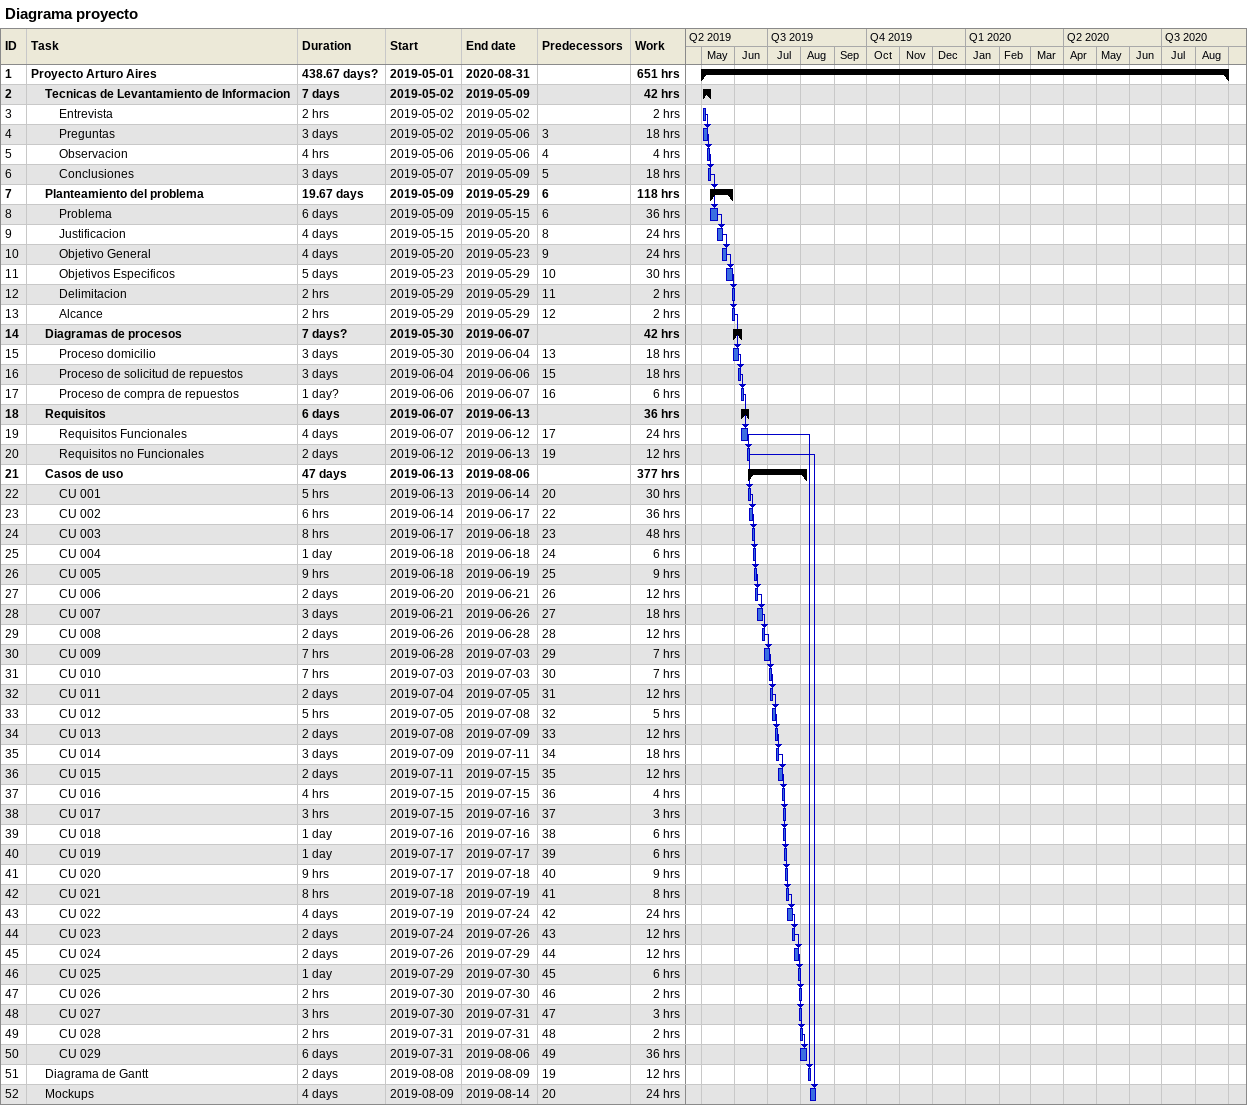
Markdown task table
Diagrama proyecto

| ID | Level | Task | Duration | Start | Finish | Predecessors | Work (h) |
|---|---|---|---|---|---|---|---|
| 1 | 1 | **Proyecto Arturo Aires** | 438.67d? | 2019-05-01 | 2020-08-31 |  | 651 |
| 2 | 2 | **Tecnicas de Levantamiento de Informacion** | 7d | 2019-05-02 | 2019-05-09 |  | 42 |
| 3 | 3 | Entrevista | 2h | 2019-05-02 | 2019-05-02 |  | 2 |
| 4 | 3 | Preguntas | 3d | 2019-05-02 | 2019-05-06 | 3 | 18 |
| 5 | 3 | Observacion | 4h | 2019-05-06 | 2019-05-06 | 4 | 4 |
| 6 | 3 | Conclusiones | 3d | 2019-05-07 | 2019-05-09 | 5 | 18 |
| 7 | 2 | **Planteamiento del problema** | 19.67d | 2019-05-09 | 2019-05-29 | 6 | 118 |
| 8 | 3 | Problema | 6d | 2019-05-09 | 2019-05-15 | 6 | 36 |
| 9 | 3 | Justificacion | 4d | 2019-05-15 | 2019-05-20 | 8 | 24 |
| 10 | 3 | Objetivo General | 4d | 2019-05-20 | 2019-05-23 | 9 | 24 |
| 11 | 3 | Objetivos Especificos | 5d | 2019-05-23 | 2019-05-29 | 10 | 30 |
| 12 | 3 | Delimitacion | 2h | 2019-05-29 | 2019-05-29 | 11 | 2 |
| 13 | 3 | Alcance | 2h | 2019-05-29 | 2019-05-29 | 12 | 2 |
| 14 | 2 | **Diagramas de procesos** | 7d? | 2019-05-30 | 2019-06-07 |  | 42 |
| 15 | 3 | Proceso domicilio | 3d | 2019-05-30 | 2019-06-04 | 13 | 18 |
| 16 | 3 | Proceso de solicitud de repuestos | 3d | 2019-06-04 | 2019-06-06 | 15 | 18 |
| 17 | 3 | Proceso de compra de repuestos | 1d? | 2019-06-06 | 2019-06-07 | 16 | 6 |
| 18 | 2 | **Requisitos** | 6d | 2019-06-07 | 2019-06-13 |  | 36 |
| 19 | 3 | Requisitos Funcionales | 4d | 2019-06-07 | 2019-06-12 | 17 | 24 |
| 20 | 3 | Requisitos no Funcionales | 2d | 2019-06-12 | 2019-06-13 | 19 | 12 |
| 21 | 2 | **Casos de uso** | 47d | 2019-06-13 | 2019-08-06 |  | 377 |
| 22 | 3 | CU 001 | 5h | 2019-06-13 | 2019-06-14 | 20 | 30 |
| 23 | 3 | CU 002 | 6h | 2019-06-14 | 2019-06-17 | 22 | 36 |
| 24 | 3 | CU 003 | 8h | 2019-06-17 | 2019-06-18 | 23 | 48 |
| 25 | 3 | CU 004 | 1d | 2019-06-18 | 2019-06-18 | 24 | 6 |
| 26 | 3 | CU 005 | 9h | 2019-06-18 | 2019-06-19 | 25 | 9 |
| 27 | 3 | CU 006 | 2d | 2019-06-20 | 2019-06-21 | 26 | 12 |
| 28 | 3 | CU 007 | 3d | 2019-06-21 | 2019-06-26 | 27 | 18 |
| 29 | 3 | CU 008 | 2d | 2019-06-26 | 2019-06-28 | 28 | 12 |
| 30 | 3 | CU 009 | 7h | 2019-06-28 | 2019-07-03 | 29 | 7 |
| 31 | 3 | CU 010 | 7h | 2019-07-03 | 2019-07-03 | 30 | 7 |
| 32 | 3 | CU 011 | 2d | 2019-07-04 | 2019-07-05 | 31 | 12 |
| 33 | 3 | CU 012 | 5h | 2019-07-05 | 2019-07-08 | 32 | 5 |
| 34 | 3 | CU 013 | 2d | 2019-07-08 | 2019-07-09 | 33 | 12 |
| 35 | 3 | CU 014 | 3d | 2019-07-09 | 2019-07-11 | 34 | 18 |
| 36 | 3 | CU 015 | 2d | 2019-07-11 | 2019-07-15 | 35 | 12 |
| 37 | 3 | CU 016 | 4h | 2019-07-15 | 2019-07-15 | 36 | 4 |
| 38 | 3 | CU 017 | 3h | 2019-07-15 | 2019-07-16 | 37 | 3 |
| 39 | 3 | CU 018 | 1d | 2019-07-16 | 2019-07-16 | 38 | 6 |
| 40 | 3 | CU 019 | 1d | 2019-07-17 | 2019-07-17 | 39 | 6 |
| 41 | 3 | CU 020 | 9h | 2019-07-17 | 2019-07-18 | 40 | 9 |
| 42 | 3 | CU 021 | 8h | 2019-07-18 | 2019-07-19 | 41 | 8 |
| 43 | 3 | CU 022 | 4d | 2019-07-19 | 2019-07-24 | 42 | 24 |
| 44 | 3 | CU 023 | 2d | 2019-07-24 | 2019-07-26 | 43 | 12 |
| 45 | 3 | CU 024 | 2d | 2019-07-26 | 2019-07-29 | 44 | 12 |
| 46 | 3 | CU 025 | 1d | 2019-07-29 | 2019-07-30 | 45 | 6 |
| 47 | 3 | CU 026 | 2h | 2019-07-30 | 2019-07-30 | 46 | 2 |
| 48 | 3 | CU 027 | 3h | 2019-07-30 | 2019-07-31 | 47 | 3 |
| 49 | 3 | CU 028 | 2h | 2019-07-31 | 2019-07-31 | 48 | 2 |
| 50 | 3 | CU 029 | 6d | 2019-07-31 | 2019-08-06 | 49 | 36 |
| 51 | 2 | Diagrama de Gantt | 2d | 2019-08-08 | 2019-08-09 | 19 | 12 |
| 52 | 2 | Mockups | 4d | 2019-08-09 | 2019-08-14 | 20 | 24 |
